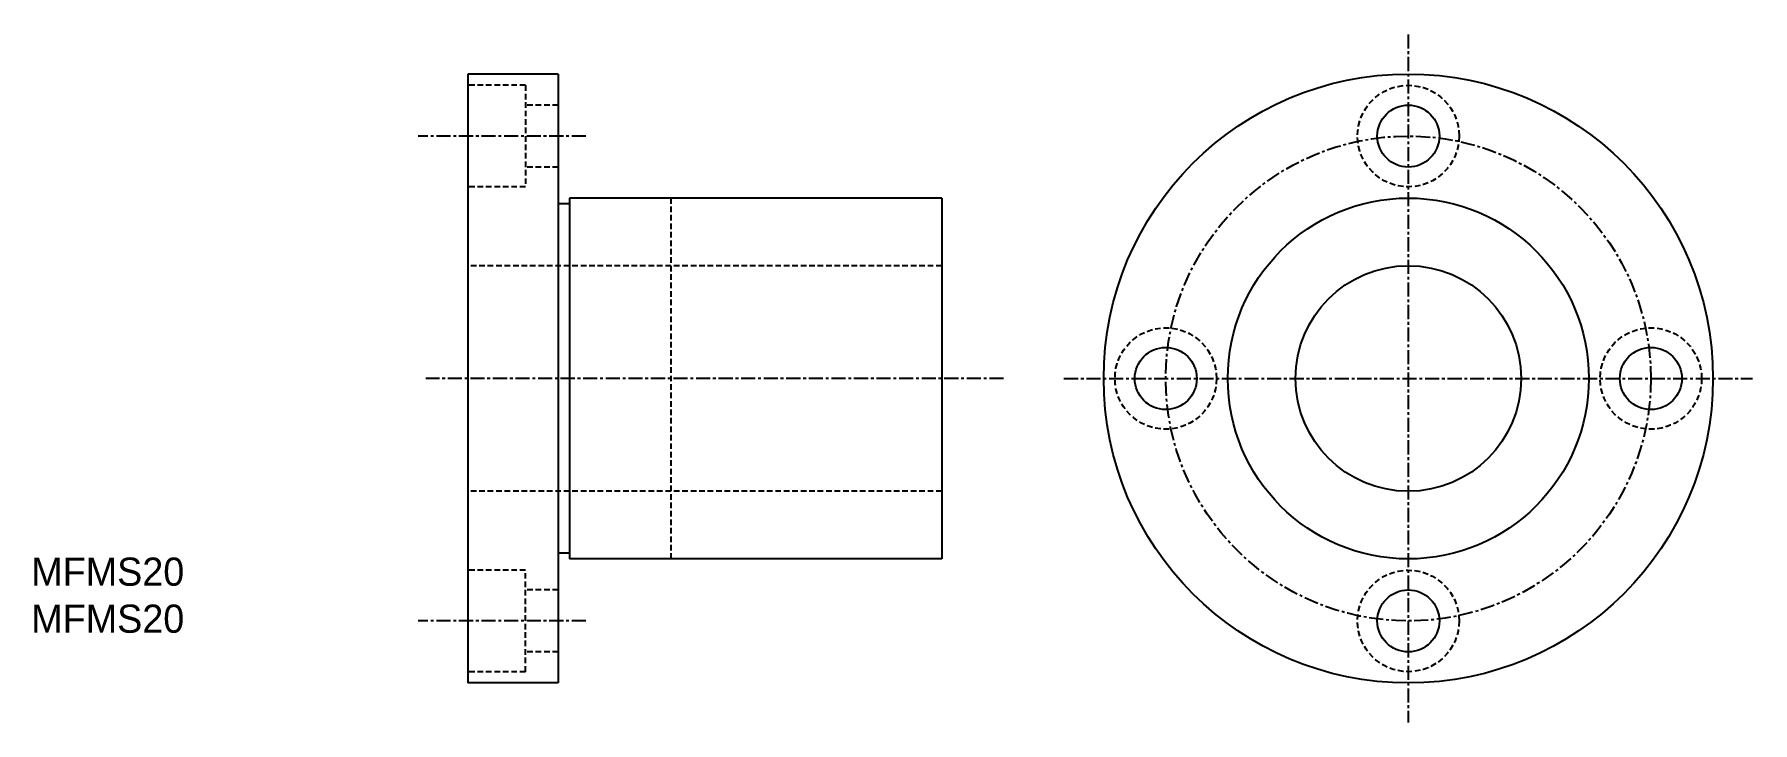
# Model space of a CAD drawing. Extents: x 10 to 163, y 2 to 63.
import ezdxf

# ---------------------------------------------------------------- set-up
doc = ezdxf.new("R2010")
doc.units = 0
doc.linetypes.add('CENTER', pattern=[2, 1.25, -0.25, 0.25, -0.25])
doc.linetypes.add('DASHED', pattern=[0.75, 0.5, -0.25])
doc.layers.get('0').update_dxf_attribs({"linetype": 'CONTINUOUS'})
doc.layers.add('CENTER', color=1, linetype='CENTER')

msp = doc.modelspace()

# ---------------------------------------------------------------- linework, layer by layer
at = {"color": 7, "linetype": 'CONTINUOUS'}
for p, q in [((48.7, 59.55), (48.7, 5.55)), ((56.7, 59.55), (48.7, 59.55)), ((56.7, 59.55), (56.7, 5.55)), ((57.7, 48.05), (56.7, 48.05)), ((57.7, 48.55), (57.7, 16.55)), ((90.7, 48.55), (57.7, 48.55)), ((90.7, 48.55), (90.7, 16.55)), ((57.7, 17.05), (56.7, 17.05)), ((90.7, 16.55), (57.7, 16.55)), ((56.7, 5.55), (48.7, 5.55))]:
    msp.add_line(p, q, dxfattribs=at)
at = {"color": 3, "linetype": 'DASHED'}
for p, q in [((53.8, 58.55), (48.7, 58.55)), ((53.8, 58.55), (53.8, 49.55)), ((56.7, 56.8), (53.8, 56.8)), ((56.7, 51.3), (53.8, 51.3)), ((53.8, 49.55), (48.7, 49.55)), ((66.7, 48.55), (66.7, 16.55)), ((90.7, 42.55), (48.7, 42.55)), ((90.7, 22.55), (48.7, 22.55)), ((53.8, 15.55), (48.7, 15.55)), ((53.8, 6.55), (53.8, 15.55)), ((56.7, 13.8), (53.8, 13.8)), ((56.7, 8.3), (53.8, 8.3)), ((53.8, 6.55), (48.7, 6.55))]:
    msp.add_line(p, q, dxfattribs=at)
at = {"color": 7, "linetype": 'CONTINUOUS'}
for centre, radius in [((132.05, 32.55), 27), ((132.05, 54.05), 2.75), ((132.05, 32.55), 16), ((132.05, 32.55), 10), ((110.55, 32.55), 2.75), ((153.55, 32.55), 2.75), ((132.05, 11.05), 2.75)]:
    msp.add_circle(centre, radius, dxfattribs=at)
at = {"color": 3, "linetype": 'DASHED'}
for centre in [(132.05, 54.05), (110.55, 32.55), (153.55, 32.55), (132.05, 11.05)]:
    msp.add_circle(centre, 4.5, dxfattribs=at)
at = {"layer": 'CENTER', "color": 1, "linetype": 'CENTER'}
for p, q in [((132.05, 63.07), (132.05, 2.03)), ((59.16, 54.05), (44.29, 54.05)), ((96.17, 32.55), (44.96, 32.55)), ((101.53, 32.55), (162.57, 32.55)), ((59.16, 11.05), (44.29, 11.05))]:
    msp.add_line(p, q, dxfattribs=at)
msp.add_circle((132.05, 32.55), 21.5, dxfattribs=at)

# ---------------------------------------------------------------- texts
at = {"color": 7, "linetype": 'CONTINUOUS'}
for p in [(10, 14.17), (10, 10)]:
    msp.add_text('MFMS20', height=2.5, dxfattribs=at).set_placement(p)

doc.saveas('drawing.dxf')
